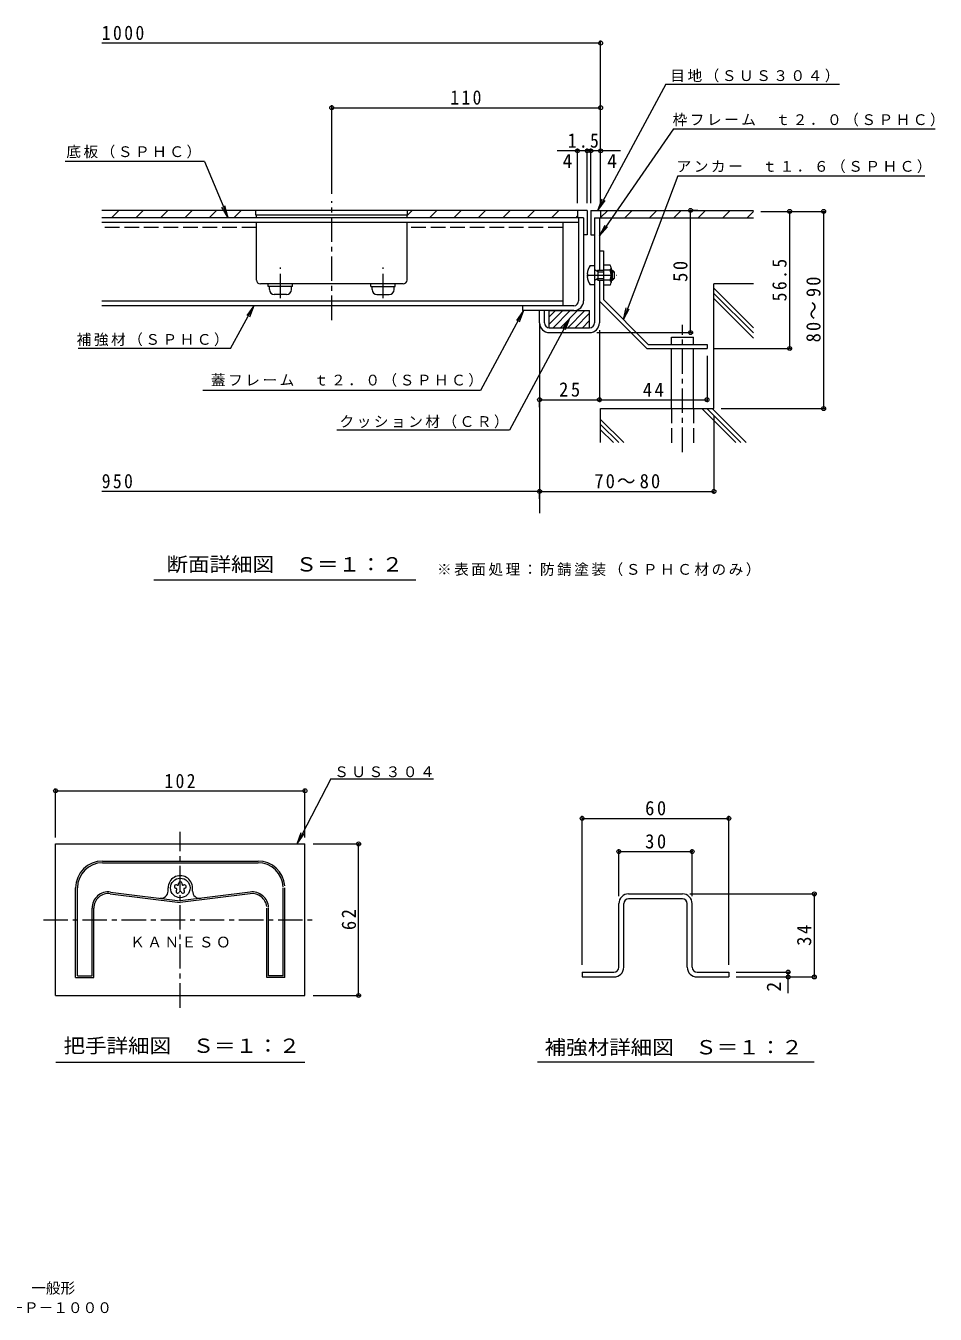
# Model space of a CAD drawing. Units: millimetres on the paper, enlarged 10 times, with parts at other scales. Extents: x -1771 to 1832, y -1366 to 1269.
# Drawn here: x -28 to 1832, y -1366 to 1269 of the extents above; entities that cross this region are included whole.
import ezdxf
from ezdxf.enums import TextEntityAlignment as Align

# ---------------------------------------------------------------- set-up
doc = ezdxf.new("R2010")
doc.units = ezdxf.units.MM
doc.header["$LTSCALE"] = 10
doc.header["$PDMODE"] = 32
doc.header["$PDSIZE"] = 8
doc.linetypes.add('CHAIN1', pattern=[8, 5, -1, 1, -1])
doc.linetypes.add('DASHED3', pattern=[4, 3, -1])
for name, color, linetype, lineweight in [('D-1_ピット', 2, 'Continuous', 9), ('D-2_蓋', 3, 'Continuous', 9), ('D-3_受枠', 4, 'Continuous', 9), ('D-4_寸法', 7, 'Continuous', 9), ('D-5_仕様文', 7, 'Continuous', 9), ('D-6_躯体', 6, 'Continuous', 5)]:
    doc.layers.add(name, color=color, linetype=linetype, lineweight=lineweight)
doc.layers.add('F-5_F-5ﾚｲﾔ', color=7, linetype='Continuous')
doc.styles.add('ＭＳ ゴシック', font='')
doc.styles.get('ＭＳ ゴシック').set_extended_font_data('MS Gothic')

msp = doc.modelspace()

# ---------------------------------------------------------------- linework, layer by layer
at = {"layer": 'D-1_ピット', "linetype": 'CHAIN1'}
for p, q in [((597.95, 667.2), (597.95, 910.16)), ((492.95, 712.01), (492.95, 774.61)), ((702.95, 712.01), (702.95, 774.61)), ((1119.61, 759.12), (1180.02, 759.12))]:
    msp.add_line(p, q, dxfattribs=at)
at = {"layer": 'D-1_ピット'}
for p, q in [((442.95, 881.62), (442.95, 891.62)), ((752.95, 881.62), (442.95, 881.62)), ((443.95, 876.62), (443.95, 881.62)), ((751.95, 876.62), (751.95, 881.62)), ((752.95, 881.62), (752.95, 891.62)), ((1127.95, 891.62), (1127.95, 841.62)), ((1127.95, 891.62), (1147.95, 891.62)), ((1135.45, 876.62), (1147.95, 876.62)), ((1135.45, 876.62), (1135.45, 661.62)), ((1145.45, 876.62), (1145.45, 769.12)), ((1147.95, 891.62), (1147.95, 876.62)), ((443.95, 749.12), (443.95, 866.62)), ((751.95, 749.12), (751.95, 866.62)), ((1127.95, 841.62), (1135.45, 841.62)), ((1145.45, 809.12), (1153.45, 809.12)), ((1153.45, 809.12), (1153.45, 709.12)), ((1126.83, 779.12), (1135.45, 779.12)), ((1142.45, 766.12), (1135.93, 770.01)), ((1142.45, 769.12), (1139.89, 767.64)), ((1142.45, 769.12), (1153.45, 769.12)), ((1142.45, 766.12), (1153.45, 766.12)), ((1167.57, 779.37), (1153.45, 779.37)), ((1167.57, 769.26), (1153.45, 769.26)), ((1169.45, 774.32), (1169.45, 743.92)), ((1169.45, 769.12), (1172.45, 769.12)), ((1169.45, 766.12), (1175.45, 766.12)), ((1172.45, 749.12), (1172.45, 769.12)), ((1175.45, 766.12), (1172.45, 769.12)), ((743.95, 741.12), (451.95, 741.12)), ((467.95, 736.12), (467.95, 741.12)), ((517.95, 736.12), (517.95, 741.12)), ((677.95, 736.12), (677.95, 741.12)), ((727.95, 736.12), (727.95, 741.12)), ((1120.04, 761.62), (1122.05, 761.62)), ((1120.04, 756.62), (1122.05, 756.62)), ((1122.05, 756.62), (1122.05, 761.62)), ((1135.45, 739.12), (1126.83, 739.12)), ((1142.45, 752.12), (1135.93, 748.23)), ((1142.45, 752.12), (1153.45, 752.12)), ((1142.45, 749.12), (1153.45, 749.12)), ((1145.45, 749.12), (1145.45, 661.62)), ((1167.57, 748.97), (1153.45, 748.97)), ((1167.57, 738.87), (1153.45, 738.87)), ((1169.45, 752.12), (1175.45, 752.12)), ((1169.45, 749.12), (1172.45, 749.12)), ((517.95, 736.12), (467.95, 736.12)), ((470.45, 729.62), (470.45, 736.12)), ((505.45, 719.62), (480.45, 719.62)), ((515.45, 729.62), (515.45, 736.12)), ((677.95, 736.12), (727.95, 736.12)), ((680.45, 729.62), (680.45, 736.12)), ((690.45, 719.62), (715.45, 719.62)), ((725.45, 729.62), (725.45, 736.12)), ((1022.95, 661.62), (1022.95, 686.62)), ((1032.95, 686.62), (1022.95, 686.62)), ((1032.95, 661.62), (1032.95, 686.62)), ((1145.45, 705.8), (1242.13, 609.12)), ((1153.45, 709.12), (1245.45, 617.12)), ((1042.95, 651.62), (1125.45, 651.62)), ((1042.95, 641.62), (1125.45, 641.62)), ((1242.13, 609.12), (1365.45, 609.12)), ((1245.45, 617.12), (1365.45, 617.12)), ((1365.45, 617.12), (1365.45, 609.12))]:
    msp.add_line(p, q, dxfattribs=at)
for points in [[(1142.45, 769.12), (1142.45, 749.12), (1139.89, 750.59)], [(1175.45, 766.12), (1175.45, 752.12), (1172.45, 749.12)]]:
    msp.add_lwpolyline(points, dxfattribs=at)
for centre, radius, start, end in [((1152.45, 759.12), 32.5, 142.02013, 175.58826), ((1136.45, 770.87), 1, 180, 239.14018), ((1161.71, 774.32), 7.74, 319.24529, 40.75453), ((1141.08, 759.12), 28.37, 339.04448, 20.95552), ((451.95, 749.12), 8, 180, 270), ((743.95, 749.12), 8, 270, 0), ((1152.45, 759.12), 32.5, 184.41174, 217.97987), ((1136.45, 747.37), 1, 120.85982, 180), ((1161.71, 743.92), 7.74, 319.24486, 40.75514), ((480.45, 729.62), 10, 180, 270), ((505.45, 729.62), 10, 270, 0), ((690.45, 729.62), 10, 180, 270), ((715.45, 729.62), 10, 270, 0), ((1042.95, 661.62), 20, 180, 270), ((1042.95, 661.62), 10, 180, 270), ((1125.45, 661.62), 10, 270, 0), ((1125.45, 661.62), 20, 270, 0)]:
    msp.add_arc(centre, radius, start, end, dxfattribs=at)
at = {"layer": 'D-2_蓋'}
for p, q in [((1100.45, 891.62), (127.59, 891.62)), ((1100.45, 876.62), (127.59, 876.62)), ((147.57, 876.62), (162.57, 891.62)), ((197.57, 876.62), (212.57, 891.62)), ((247.57, 876.62), (262.57, 891.62)), ((297.57, 876.62), (312.57, 891.62)), ((347.57, 876.62), (362.57, 891.62)), ((397.57, 876.62), (412.57, 891.62)), ((752.95, 882), (762.57, 891.62)), ((797.57, 876.62), (812.57, 891.62)), ((847.57, 876.62), (862.57, 891.62)), ((897.57, 876.62), (912.57, 891.62)), ((947.57, 876.62), (962.57, 891.62)), ((997.57, 876.62), (1012.57, 891.62)), ((1047.57, 876.62), (1062.57, 891.62)), ((1097.57, 876.62), (1100.45, 879.5)), ((1100.45, 891.62), (1100.45, 876.62)), ((1120.45, 891.62), (1100.45, 891.62)), ((1112.95, 876.62), (1100.45, 876.62)), ((1102.95, 876.62), (1102.95, 706.62)), ((1112.95, 876.62), (1112.95, 706.62)), ((1120.45, 891.62), (1120.45, 841.62)), ((1102.95, 866.62), (127.59, 866.62)), ((1070.45, 866.62), (1070.45, 696.62)), ((1120.45, 841.62), (1112.95, 841.62)), ((127.59, 706.62), (1070.45, 706.62)), ((1092.95, 696.62), (127.59, 696.62)), ((987.95, 696.62), (987.95, 686.62)), ((1092.95, 686.62), (987.95, 686.62)), ((33.2, -714.28), (33.2, -404.28)), ((33.2, -404.28), (543.2, -404.28)), ((543.2, -714.28), (543.2, -404.28)), ((129.2, -439.28), (447.2, -439.28)), ((129.2, -442.78), (447.2, -442.78)), ((74.2, -677.28), (74.2, -494.28)), ((77.7, -673.78), (77.7, -494.28)), ((263.2, -500.54), (263.2, -494.28)), ((279.92, -495.27), (278.56, -494.83)), ((280.92, -498.35), (280.08, -499.5)), ((282.08, -488.61), (280.72, -488.17)), ((284.7, -486.71), (284.7, -485.28)), ((291.7, -486.71), (291.7, -485.28)), ((294.32, -488.61), (295.68, -488.17)), ((295.48, -498.35), (296.32, -499.5)), ((296.48, -495.27), (297.84, -494.83)), ((313.2, -500.54), (313.2, -494.28)), ((498.7, -673.78), (498.7, -494.28)), ((502.2, -677.28), (502.2, -494.28)), ((144.98, -506.07), (288.2, -524.28)), ((145.42, -502.6), (288.2, -520.75)), ((286.58, -502.46), (285.74, -503.62)), ((430.98, -502.6), (288.2, -520.75)), ((431.42, -506.07), (288.2, -524.28)), ((289.82, -502.46), (290.66, -503.62)), ((465.2, -677.28), (465.2, -535.83)), ((468.7, -673.78), (468.7, -535.83)), ((502.2, -677.28), (465.2, -677.28)), ((498.7, -673.78), (468.7, -673.78)), ((33.2, -714.28), (543.2, -714.28))]:
    msp.add_line(p, q, dxfattribs=at)
at = {"layer": 'D-2_蓋', "linetype": 'DASHED3'}
for p, q in [((443.95, 856.62), (127.59, 856.62)), ((1070.45, 856.62), (751.95, 856.62))]:
    msp.add_line(p, q, dxfattribs=at)
at = {"layer": 'D-2_蓋', "linetype": 'CHAIN1'}
for p, q in [((288.2, -739.28), (288.2, -379.28)), ((8.2, -559.28), (568.2, -559.28))]:
    msp.add_line(p, q, dxfattribs=at)
at = {"layer": 'D-2_蓋'}
for points in [[(74.2, -677.28), (111.2, -677.28), (111.2, -535.83)], [(77.7, -673.78), (107.7, -673.78), (107.7, -535.83)]]:
    msp.add_lwpolyline(points, dxfattribs=at)
msp.add_circle((288.2, -494.28), 20, dxfattribs=at)
for centre, radius, start, end in [((1092.95, 706.62), 20, 270, 0), ((1092.95, 706.62), 10, 270, 0), ((129.2, -494.28), 55, 90, 180), ((129.2, -494.28), 51.5, 90, 179.99998), ((447.2, -494.28), 55, 4.39571, 90), ((447.2, -494.28), 51.5, 2.24512, 90), ((288.2, -494.28), 25, 359.99998, 180), ((248.2, -500.54), 15, 262.75548, 0), ((279.64, -491.5), 3.5, 71.99998, 252), ((282.91, -501.56), 3.5, 144, 324), ((279.3, -497.17), 2, 324, 72), ((282.7, -486.71), 2, 252, 0), ((288.2, -485.28), 3.5, 89.99998, 180), ((288.2, -485.28), 3.5, 0, 90), ((293.49, -501.56), 3.5, 216, 36), ((293.7, -486.71), 2, 180, 288), ((297.1, -497.17), 2, 108, 216), ((296.76, -491.5), 3.5, 17.99998, 108), ((296.76, -491.5), 3.5, 288, 18), ((328.2, -500.54), 15, 180, 277.24451), ((141.2, -535.83), 33.5, 82.75548, 179.99998), ((141.2, -535.83), 30, 82.75548, 180), ((288.2, -503.64), 2, 36, 144), ((435.2, -535.83), 33.5, 2.83487, 97.24451), ((435.2, -535.83), 30, 7.01646, 97.24451)]:
    msp.add_arc(centre, radius, start, end, dxfattribs=at)
at = {"layer": 'D-3_受枠'}
for p, q in [((1042.95, 658.94), (1070.63, 686.62)), ((1042.95, 673.94), (1055.63, 686.62)), ((1050.63, 651.62), (1085.63, 686.62)), ((1065.63, 651.62), (1100.63, 686.62)), ((1080.63, 651.62), (1115.63, 686.62)), ((1125.45, 651.62), (1125.45, 686.62)), ((1095.63, 651.62), (1125.45, 681.44)), ((1110.63, 651.62), (1125.45, 666.44))]:
    msp.add_line(p, q, dxfattribs=at)
msp.add_lwpolyline([(1042.95, 651.62), (1042.95, 686.62), (1125.45, 686.62)], dxfattribs=at)
at = {"layer": 'D-4_寸法'}
for p, q in [((1147.95, 906.62), (1147.95, 1238.8)), ((1147.95, 1233.8), (127.59, 1233.8)), ((597.95, 925.16), (597.95, 1106.6)), ((597.95, 1101.6), (1147.95, 1101.6)), ((1120.45, 1013.46), (1059.16, 1013.46)), ((1100.45, 906.62), (1100.45, 1018.46)), ((1120.45, 906.62), (1120.45, 1018.46)), ((1127.95, 1013.46), (1120.45, 1013.46)), ((1127.95, 906.62), (1127.95, 1018.46)), ((1188.46, 1013.46), (1127.95, 1013.46)), ((1147.94, 998.46), (1147.94, 1008.46)), ((1331.79, 641.62), (1331.79, 891.62)), ((1346.79, 891.62), (1336.79, 891.62)), ((1475.45, 889.5), (1609.06, 889.5)), ((1534.61, 609.12), (1534.61, 889.5)), ((1604.06, 486.23), (1604.06, 889.5)), ((990.37, 686.62), (975.76, 666.34)), ((990.37, 686.62), (981.51, 663.24)), ((1084.32, 670.53), (1069.7, 650.25)), ((1084.32, 670.53), (1075.45, 647.15)), ((1140.45, 641.62), (1336.79, 641.62)), ((1145.45, 646.62), (1145.45, 499.29)), ((1380.45, 609.12), (1539.61, 609.12)), ((1365.45, 594.12), (1365.45, 499.29)), ((1022.95, 504.29), (1145.45, 504.29)), ((1145.45, 504.29), (1365.45, 504.29)), ((1022.95, 489.29), (1022.95, 499.29)), ((1394.65, 486.23), (1609.06, 486.23)), ((1379.65, 471.23), (1379.65, 311.83)), ((1022.94, 316.83), (127.59, 316.83)), ((1022.94, 316.83), (1379.65, 316.83)), ((1022.94, 301.83), (1022.94, 311.83)), ((234.07, 136.19), (769.64, 136.19)), ((595.96, -271.1), (527.07, -404.28)), ((595.96, -271.1), (805.77, -271.1)), ((33.2, -390.88), (33.2, -292.52)), ((33.2, -295.52), (543.2, -295.52)), ((543.2, -390.88), (543.2, -292.52)), ((1110.15, -651.4), (1110.15, -347.07)), ((1110.15, -352.07), (1410.15, -352.07)), ((1410.15, -651.4), (1410.15, -347.07)), ((527.07, -404.28), (535.56, -380.76)), ((527.07, -404.28), (541.35, -383.76)), ((559.93, -404.28), (655.85, -404.28)), ((652.85, -714.28), (652.85, -404.28)), ((1185.15, -511.4), (1185.15, -414.98)), ((1185.15, -419.98), (1335.15, -419.98)), ((1335.15, -511.4), (1335.15, -414.98)), ((1185.15, -656.4), (1185.15, -526.4)), ((1195.15, -656.4), (1195.15, -526.4)), ((1205.15, -506.4), (1315.15, -506.4)), ((1315.15, -516.4), (1205.15, -516.4)), ((1325.15, -656.4), (1325.15, -526.4)), ((1330.15, -506.4), (1589.99, -506.4)), ((1335.15, -656.4), (1335.15, -526.4)), ((1584.99, -676.4), (1584.99, -506.4)), ((1110.15, -666.4), (1110.15, -676.4)), ((1110.15, -666.4), (1175.15, -666.4)), ((1110.15, -676.4), (1175.15, -676.4)), ((1345.15, -666.4), (1410.15, -666.4)), ((1345.15, -676.4), (1410.15, -676.4)), ((1410.15, -666.4), (1410.15, -676.4)), ((1425.15, -666.4), (1536.43, -666.4)), ((1425.15, -676.4), (1589.99, -676.4)), ((1531.43, -709.24), (1531.43, -666.4)), ((559.93, -714.28), (655.85, -714.28)), ((33.41, -850.53), (542.99, -850.53)), ((1018.71, -850.11), (1584.66, -850.11))]:
    msp.add_line(p, q, dxfattribs=at)
for centre, radius, start, end in [((1205.15, -526.4), 20, 90, 180), ((1205.15, -526.4), 10, 90, 180), ((1315.15, -526.4), 20, 0, 89.99998), ((1315.15, -526.4), 10, 0, 90), ((1175.15, -656.4), 20, 270, 0), ((1175.15, -656.4), 10, 270, 0), ((1345.15, -656.4), 20, 180, 270), ((1345.15, -656.4), 10, 180, 270)]:
    msp.add_arc(centre, radius, start, end, dxfattribs=at)
for p in [(1147.95, 1233.8), (597.95, 1101.6), (1147.95, 1101.6), (1100.45, 1013.46), (1120.45, 1013.46), (1127.95, 1013.46), (1147.94, 1013.46), (1331.79, 891.62), (1534.61, 889.5), (1604.06, 889.5), (1331.79, 641.62), (1534.61, 609.12), (1022.95, 504.29), (1145.45, 504.29), (1365.45, 504.29), (1604.06, 486.23), (1022.94, 316.83), (1379.65, 316.83), (33.2, -295.52), (543.2, -295.52), (1110.15, -352.07), (1410.15, -352.07), (652.85, -404.28), (1185.15, -419.98), (1335.15, -419.98), (1584.99, -506.4), (1531.43, -666.4), (1531.43, -676.4), (1584.99, -676.4), (652.85, -714.28)]:
    msp.add_point(p, dxfattribs=at)
at = {"layer": 'D-5_仕様文'}
for p, q in [((1281.19, 1149.66), (1142.38, 891.62)), ((1281.19, 1149.66), (1636.19, 1149.66)), ((1297.23, 1058.24), (1145.45, 839.36)), ((1297.23, 1058.24), (1832.23, 1058.24)), ((337.56, 991.41), (52.42, 991.41)), ((337.56, 991.41), (385.91, 876.62)), ((1305.94, 962.46), (1194.39, 668.17)), ((1305.94, 962.46), (1810.94, 962.46)), ((385.91, 876.62), (373.28, 898.19)), ((385.91, 876.62), (379.3, 900.73)), ((1142.38, 891.62), (1151.24, 914.99)), ((1142.38, 891.62), (1156.99, 911.9)), ((1145.45, 839.36), (1156.89, 861.58)), ((1145.45, 839.36), (1162.25, 857.87)), ((438.93, 696.62), (424.09, 676.5)), ((1194.39, 668.17), (1200.13, 692.5)), ((1194.39, 668.17), (1206.23, 690.19)), ((1084.32, 670.53), (961.39, 442.01)), ((390.58, 609.03), (79.36, 609.03)), ((961.39, 442.01), (608.06, 442.01))]:
    msp.add_line(p, q, dxfattribs=at)
for points in [[(990.37, 686.62), (902.37, 523.02), (334.6, 523.02)], [(390.58, 609.03), (438.93, 696.62), (429.81, 673.34)]]:
    msp.add_lwpolyline(points, dxfattribs=at)
at = {"layer": 'D-6_躯体'}
for p, q in [((1147.95, 877), (1162.57, 891.62)), ((1147.95, 891.62), (1460.45, 891.62)), ((1147.95, 876.62), (1460.45, 876.62)), ((1197.57, 876.62), (1212.57, 891.62)), ((1247.57, 876.62), (1262.57, 891.62)), ((1297.57, 876.62), (1312.57, 891.62)), ((1347.57, 876.62), (1362.57, 891.62)), ((1397.57, 876.62), (1412.57, 891.62)), ((1447.57, 876.62), (1460.45, 889.5)), ((1460.45, 741.62), (1379.65, 741.62)), ((1379.65, 732.42), (1460.45, 651.62)), ((1379.65, 721.81), (1460.45, 641.01)), ((1379.65, 711.2), (1460.45, 630.41)), ((1022.95, 661.62), (1022.95, 272.08)), ((1292.95, 632.12), (1337.95, 632.12)), ((1292.95, 617.12), (1292.95, 632.12)), ((1292.95, 486.23), (1292.95, 609.12)), ((1337.95, 617.12), (1337.95, 632.12)), ((1337.95, 486.23), (1337.95, 609.12)), ((1147.95, 416.62), (1147.95, 486.23)), ((1354.62, 486.23), (1424.23, 416.62)), ((1365.23, 486.23), (1434.84, 416.62)), ((1375.83, 486.23), (1445.45, 416.62)), ((1147.95, 464.12), (1195.45, 416.62)), ((1147.95, 453.51), (1184.84, 416.62)), ((1147.95, 442.91), (1174.23, 416.62))]:
    msp.add_line(p, q, dxfattribs=at)
at = {"layer": 'D-6_躯体', "linetype": 'CHAIN1'}
msp.add_line((1315.45, 397.4), (1315.45, 657.59), dxfattribs=at)
at = {"layer": 'D-6_躯体', "linetype": 'DASHED3'}
for p, q in [((1292.95, 486.23), (1292.95, 415.57)), ((1337.95, 486.23), (1337.95, 415.57))]:
    msp.add_line(p, q, dxfattribs=at)
at = {"layer": 'D-6_躯体'}
msp.add_lwpolyline([(1147.95, 486.23), (1379.65, 486.23), (1379.65, 741.62)], dxfattribs=at)

# ---------------------------------------------------------------- texts
at = {"layer": 'D-4_寸法', "color": 2, "style": 'ＭＳ ゴシック'}
for p in [(1070.1, 969.3), (1161.24, 969.3)]:
    msp.add_text('4', height=29.33, dxfattribs=at).set_placement(p, align=Align.BOTTOM_LEFT)
at = {"layer": 'D-4_寸法', "color": 2, "style": 'ＭＳ ゴシック', "width": 1.1}
for s, p in [('断面詳細図\u3000Ｓ＝１：２', (259.97, 144.16)), ('把手詳細図\u3000Ｓ＝１：２', (49.39, -840.48)), ('補強材詳細図\u3000Ｓ＝１：２', (1033.26, -843.55))]:
    msp.add_text(s, height=29.33, dxfattribs=at).set_placement(p, align=Align.BOTTOM_LEFT)
at = {"layer": 'D-4_寸法', "color": 2, "style": 'ＭＳ ゴシック'}
msp.add_text('2', height=29.33, rotation=90, dxfattribs=at).set_placement((1525.43, -706.34), align=Align.BOTTOM_LEFT)
at = {"layer": 'D-4_寸法', "color": 2, "char_height": 29.33, "attachment_point": 7, "style": 'ＭＳ ゴシック'}
for s, insert in [('\\T1.28;\\W0.9;1000', (127.59, 1239.8)), ('\\T1.27;\\W0.9;110', (840.45, 1107.6)), ('\\T1.27;\\W0.9;1.5', (1080.57, 1019.46)), ('\\T1.27;\\W0.95;25', (1062.95, 510.29)), ('\\T1.27;\\W0.95;44', (1234.2, 510.29)), ('\\T1.27;\\W0.9;950', (127.59, 322.83)), ('\\T1.22;\\W0.95;70～80', (1135.05, 322.83)), ('\\T1.27;\\W0.9;102', (255.7, -290.52)), ('\\T1.27;\\W0.95;60', (1238.9, -346.07)), ('\\T1.27;\\W0.95;30', (1238.9, -413.98))]:
    msp.add_mtext(s, dxfattribs=dict(at, insert=insert))
at = {"layer": 'D-4_寸法', "color": 2, "char_height": 29.33, "attachment_point": 7, "rotation": 90, "style": 'ＭＳ ゴシック'}
for s, insert in [('\\T1.27;\\W0.95;50', (1325.79, 745.37)), ('\\T1.28;\\W0.9;56.5', (1528.61, 705.56)), ('\\T1.22;\\W0.95;80～90', (1598.06, 621.61)), ('\\T1.27;\\W0.95;62', (647.85, -580.53)), ('\\T1.27;\\W0.95;34', (1578.99, -612.65))]:
    msp.add_mtext(s, dxfattribs=dict(at, insert=insert))
at = {"layer": 'D-4_寸法', "char_height": 21.99, "attachment_point": 7, "style": 'ＭＳ ゴシック'}
for s, insert in [('\\T1.17;※表面処理：防錆塗装（ＳＰＨＣ材のみ）', (813.2, 143.46)), ('\\T1.17;ＳＵＳ３０４', (602.91, -268.07)), ('\\T1.17;ＫＡＮＥＳＯ', (185.7, -616.37))]:
    msp.add_mtext(s, dxfattribs=dict(at, insert=insert))
at = {"layer": 'D-5_仕様文', "char_height": 21.99, "attachment_point": 7, "style": 'ＭＳ ゴシック'}
for s, insert in [('\\T1.17;目地（ＳＵＳ３０４）', (1290.45, 1153.4)), ('\\T1.17;枠フレーム\u3000ｔ２．０（ＳＰＨＣ）', (1295.13, 1063.33)), ('\\T1.17;底板（ＳＰＨＣ）', (55.14, 997.82)), ('\\T1.17;アンカー\u3000ｔ１．６（ＳＰＨＣ）', (1303.32, 967.8)), ('\\T1.17;補強材（ＳＰＨＣ）', (76.35, 613.77)), ('\\T1.17;蓋フレーム\u3000ｔ２．０（ＳＰＨＣ）', (350.89, 530.66)), ('\\T1.17;クッション材（ＣＲ）', (613.84, 445.8))]:
    msp.add_mtext(s, dxfattribs=dict(at, insert=insert))
at = {"layer": 'F-5_F-5ﾚｲﾔ', "style": 'ＭＳ ゴシック'}
for s, p in [('フロアーハッチ\u3000張物用（適用床材：3mm以下）\u3000屋内用\u3000一般形', (-811.46, -1330.37)), ('スチール製\u3000ステンレス目地\u3000把手ロック式\u3000ＭＴＳＳ－Ｐ－１０００', (-811.46, -1370.37))]:
    msp.add_text(s, height=21.99, dxfattribs=at).set_placement(p, align=Align.BOTTOM_LEFT)

doc.saveas('drawing.dxf')
